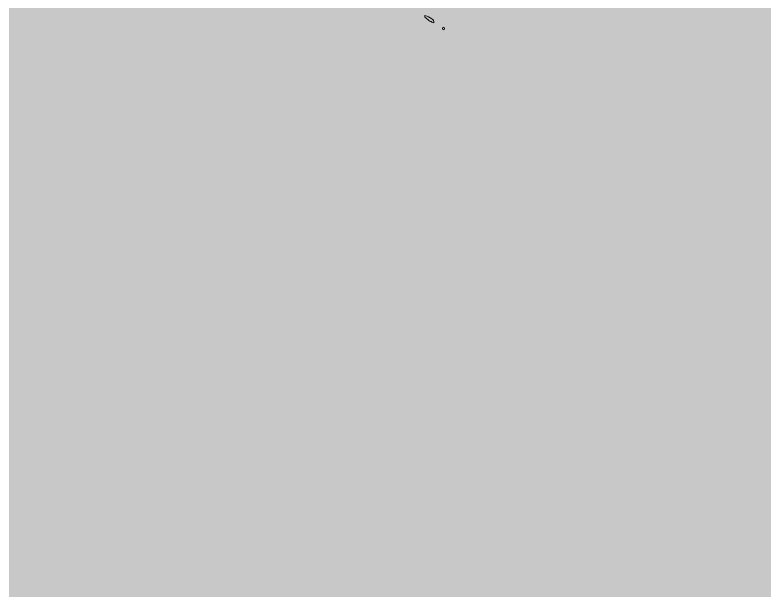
# Model space of a CAD drawing. Extents: x 885 to 2116, y -2379 to -620.
# Drawn here: x 1377.3 to 1544.4, y -926.8 to -798.7 of the extents above; entities that cross this region are included whole.
import ezdxf

# ---------------------------------------------------------------- set-up
doc = ezdxf.new("R2010")
doc.units = 0
doc.header["$MEASUREMENT"] = 0
doc.layers.add('Layer 1', color=7, linetype='Continuous')

# ---------------------------------------------------------------- blocks, each defined once
blk = doc.blocks.new('block 4')
at = {"layer": 'Layer 1', "true_color": 0x2e3543}
h = blk.add_hatch(color=159, dxfattribs=at)
h.dxf.hatch_style = 2
h.paths.add_polyline_path([(2116.11, -2379.24), (884.79, -2379.24), (884.79, -620.21), (2116.11, -620.21)])
blk = doc.blocks.new('block 3')
at = {"layer": 'Layer 1'}
blk.add_blockref('block 4', (0, 0), dxfattribs=at)
blk = doc.blocks.new('block 5')
at = {"layer": 'Layer 1', "lineweight": 0}
for points, knots in [([(2085.86, -929.01), (2085.63, -928.87), (2085.41, -928.75), (2085.18, -928.61), (2085.18, -928.61), (2085.18, -716.49), (2085.18, -716.49), (2085.18, -682.75), (2057.73, -655.31), (2024, -655.31), (2024, -655.31), (976.9, -655.31), (976.9, -655.31), (943.16, -655.31), (915.72, -682.75), (915.72, -716.49), (915.72, -716.49), (915.72, -928.61), (915.72, -928.61), (915.49, -928.75), (915.27, -928.87), (915.04, -929.01), (915.04, -929.01), (915.28, -929.05), (915.72, -929.14), (915.72, -929.14), (915.72, -2282.96), (915.72, -2282.96), (915.72, -2316.7), (943.16, -2344.14), (976.9, -2344.14), (976.9, -2344.14), (2024, -2344.14), (2024, -2344.14), (2057.73, -2344.14), (2085.18, -2316.7), (2085.18, -2282.96), (2085.18, -2282.96), (2085.18, -929.14), (2085.18, -929.14), (2085.62, -929.05), (2085.86, -929.01), (2085.86, -929.01)], [0, 0, 0, 0, 1, 1, 1, 2, 2, 2, 3, 3, 3, 4, 4, 4, 5, 5, 5, 6, 6, 6, 7, 7, 7, 8, 8, 8, 9, 9, 9, 10, 10, 10, 11, 11, 11, 12, 12, 12, 13, 13, 13, 14, 14, 14, 14]), ([(1470.61, -800.11), (1470.61, -800.11), (1470.61, -800.38), (1470.61, -800.38), (1470.49, -800.38), (1470.36, -800.33), (1470.21, -800.25), (1470.07, -800.16), (1469.96, -800.11), (1469.91, -800.11), (1469.79, -800.05), (1469.66, -799.96), (1469.51, -799.85), (1469.36, -799.73), (1469.23, -799.61), (1469.12, -799.49), (1468.94, -799.38), (1468.79, -799.26), (1468.67, -799.15), (1468.67, -799.15), (1468.67, -798.79), (1468.67, -798.79), (1468.91, -798.85), (1469.29, -799.01), (1469.82, -799.28), (1470.35, -799.54), (1470.61, -799.82), (1470.61, -800.11)], [0, 0, 0, 0, 1, 1, 1, 2, 2, 2, 3, 3, 3, 4, 4, 4, 5, 5, 5, 6, 6, 6, 7, 7, 7, 8, 8, 8, 9, 9, 9, 9]), ([(1472.99, -801.65), (1472.99, -801.86), (1472.93, -801.96), (1472.81, -801.96), (1472.64, -801.96), (1472.55, -801.86), (1472.55, -801.65), (1472.55, -801.45), (1472.64, -801.34), (1472.81, -801.34), (1472.93, -801.34), (1472.99, -801.45), (1472.99, -801.65)], [0, 0, 0, 0, 1, 1, 1, 2, 2, 2, 3, 3, 3, 4, 4, 4, 4])]:
    blk.add_open_spline(points, degree=3, knots=knots, dxfattribs=at)
blk = doc.blocks.new('block 2')
at = {"layer": 'Layer 1'}
for name in ['block 3', 'block 5']:
    blk.add_blockref(name, (0, 0), dxfattribs=at)

msp = doc.modelspace()

# ---------------------------------------------------------------- block references
at = {"layer": 'Layer 1'}
msp.add_blockref('block 2', (0, 0), dxfattribs=at)

doc.saveas('drawing.dxf')
